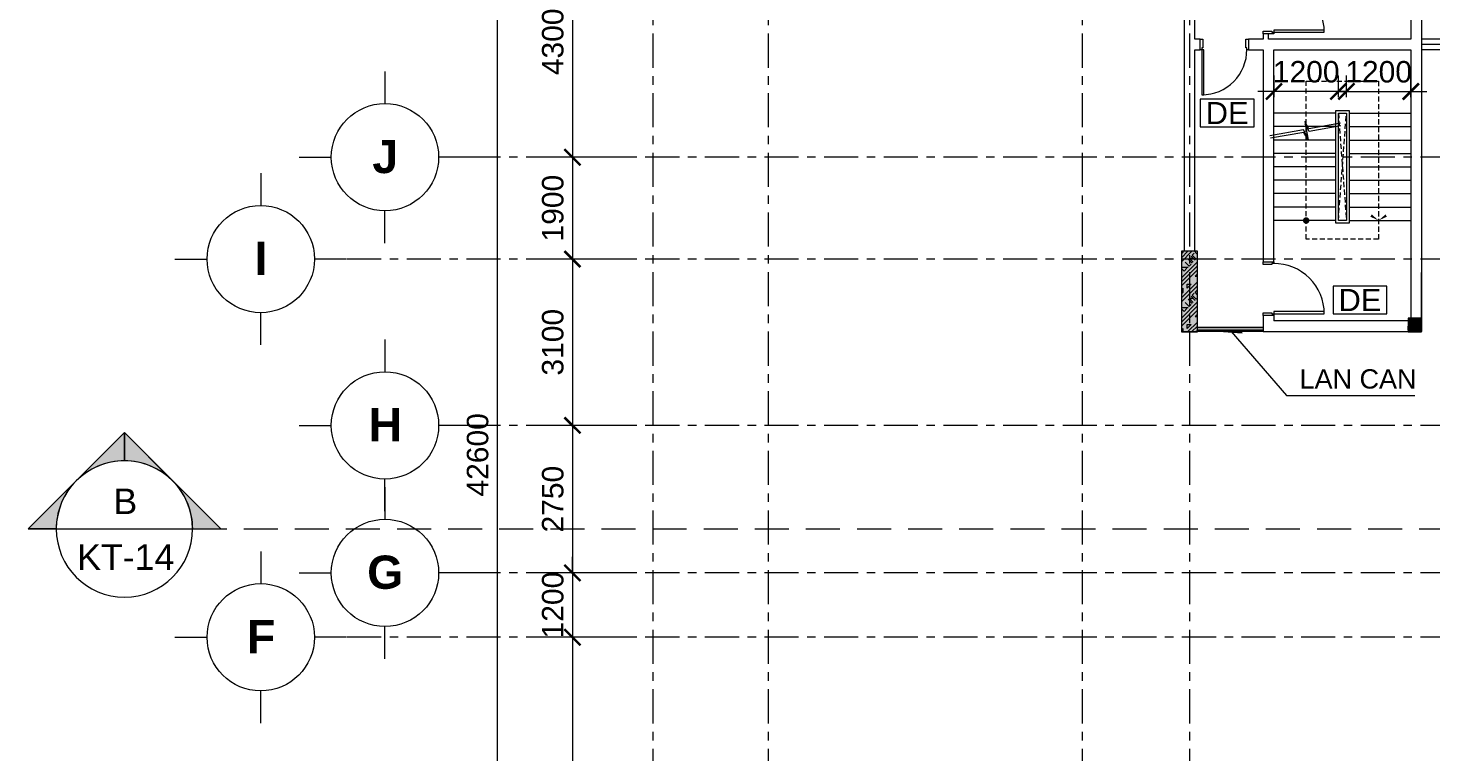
# Model space of a CAD drawing. Header units: millimetres. Extents: x -20144 to 126922, y -42414 to 48263.
# Drawn here: x -20144 to 6019, y 15744 to 29257 of the extents above; entities that cross this region are included whole.
import ezdxf
from ezdxf.enums import TextEntityAlignment as Align

# ---------------------------------------------------------------- set-up
doc = ezdxf.new("R2010")
doc.units = ezdxf.units.MM
for name, pattern in [('Grid Line', [22.225, 12.7, -3.175, 3.175, -3.175]), ('HIDDEN2', [4.7625, 3.175, -1.5875]), ('HIDDENX2', [0.75, 0.5, -0.25])]:
    doc.linetypes.add(name, pattern=pattern)
for name, color, linetype, lineweight in [('CHU', 181, 'Continuous', 5), ('CUA', 31, 'Continuous', 9), ('DIM', 1, 'Continuous', 5), ('G-ANNO-SYMB', 111, 'Continuous', 5), ('HATCH-1', 8, 'Continuous', 5), ('KH', 6, 'Continuous', 5), ('KI-HIEU-1', 151, 'Continuous', 9), ('LC.HA', 8, 'Continuous', 9), ('NET CAT', 3, 'Continuous', 5), ('NET THAY 1', 41, 'Continuous', 5), ('NET-CAT', 3, 'Continuous', 15), ('NET-THAY', 2, 'Continuous', 9), ('NET-THAY-2', 55, 'Continuous', 13), ('TRUC', 225, 'Continuous', 5), ('Y-GHI CHU PCCC$0$Z-CT1-GHI CHU TT$0$KI-HIEU', 6, 'Continuous', 13)]:
    doc.layers.add(name, color=color, linetype=linetype, lineweight=lineweight)
doc.styles.add('Arial', font='arial.ttf', dxfattribs={"height": 700})
doc.styles.add('Arial_4', font='arial.ttf', dxfattribs={"height": 2.5})
doc.styles.add('Arial_B', font='arialbd.ttf', dxfattribs={"height": 3})
doc.styles.add('TA1', font='arial.ttf')
doc.styles.add('Y-GHI CHU PCCC$0$Arial', font='arial.ttf')
doc.dimstyles.new('D_200_KTx2', dxfattribs={"dimtxt": 400, "dimasz": 300, "dimexe": 300, "dimexo": 300, "dimgap": 160, "dimtad": 1, "dimdec": 0, "dimzin": 9, "dimtxsty": 'TA1', "dimblk": 'ARCHTICK', "dimcen": 1, "dimdle": 300, "dimclrd": 256, "dimclre": 256, "dimclrt": 7, "dimadec": 0, "dimazin": 0, "dimtfac": 1, "dimtdec": 0, "dimtix": 1, "dimtmove": 1, "dimatfit": 3, "dimldrblk": 'ARCHTICK', "dimfxl": 0, "dimtolj": 1, "dimtzin": 0, "dimlwd": -1, "dimlwe": -1, "dimarcsym": 0})

# ---------------------------------------------------------------- blocks, each defined once
blk = doc.blocks.new('_ARCHTICK')
at = {"color": 0, "linetype": 'ByBlock', "const_width": 0.15}
blk.add_lwpolyline([(-0.5, -0.5), (0.5, 0.5)], dxfattribs=at)
blk = doc.blocks.new('*D196')
at = {"layer": 'Defpoints', "color": 0, "transparency": 16777216}
for p in [(-8499, 31150), (-9999, 26850), (-8499, 26850)]:
    blk.add_point(p, dxfattribs=at)
at = {"layer": 'DIM', "transparency": 16777216}
for p, q in [((-9999, 31450), (-9999, 26550)), ((-8799, 31150), (-10299, 31150)), ((-8799, 26850), (-10299, 26850))]:
    blk.add_line(p, q, dxfattribs=at)
at = {"layer": 'DIM', "transparency": 16777216, "xscale": 300, "yscale": 300, "zscale": 300}
for p, rotation in [((-9999, 31150), 90), ((-9999, 26850), 270)]:
    blk.add_blockref('_ARCHTICK', p, dxfattribs=dict(at, rotation=rotation))
at = {"layer": 'DIM', "color": 7, "transparency": 16777216, "insert": (-10364, 29000), "char_height": 400, "attachment_point": 5, "rotation": 90, "style": 'TA1'}
blk.add_mtext('\\A1;4300', dxfattribs=at)
blk = doc.blocks.new('*D197')
at = {"layer": 'Defpoints', "color": 0, "transparency": 16777216}
for p in [(-8499, 26850), (-9999, 24950), (-8499, 24950)]:
    blk.add_point(p, dxfattribs=at)
at = {"layer": 'DIM', "transparency": 16777216}
for p, q in [((-9999, 27150), (-9999, 24650)), ((-8799, 26850), (-10299, 26850)), ((-8799, 24950), (-10299, 24950))]:
    blk.add_line(p, q, dxfattribs=at)
at = {"layer": 'DIM', "transparency": 16777216, "xscale": 300, "yscale": 300, "zscale": 300}
for p, rotation in [((-9999, 26850), 90), ((-9999, 24950), 270)]:
    blk.add_blockref('_ARCHTICK', p, dxfattribs=dict(at, rotation=rotation))
at = {"layer": 'DIM', "color": 7, "transparency": 16777216, "insert": (-10364, 25900), "char_height": 400, "attachment_point": 5, "rotation": 90, "style": 'TA1'}
blk.add_mtext('\\A1;1900', dxfattribs=at)
blk = doc.blocks.new('*D198')
at = {"layer": 'Defpoints', "color": 0, "transparency": 16777216}
for p in [(-8499, 24950), (-9999, 21850), (-8499, 21850)]:
    blk.add_point(p, dxfattribs=at)
at = {"layer": 'DIM', "transparency": 16777216}
for p, q in [((-9999, 25250), (-9999, 21550)), ((-8799, 24950), (-10299, 24950)), ((-8799, 21850), (-10299, 21850))]:
    blk.add_line(p, q, dxfattribs=at)
at = {"layer": 'DIM', "transparency": 16777216, "xscale": 300, "yscale": 300, "zscale": 300}
for p, rotation in [((-9999, 24950), 90), ((-9999, 21850), 270)]:
    blk.add_blockref('_ARCHTICK', p, dxfattribs=dict(at, rotation=rotation))
at = {"layer": 'DIM', "color": 7, "transparency": 16777216, "insert": (-10364, 23400), "char_height": 400, "attachment_point": 5, "rotation": 90, "style": 'TA1'}
blk.add_mtext('\\A1;3100', dxfattribs=at)
blk = doc.blocks.new('*D199')
at = {"layer": 'Defpoints', "color": 0, "transparency": 16777216}
for p in [(-8499, 21850), (-9999, 19100), (-8499, 19100)]:
    blk.add_point(p, dxfattribs=at)
at = {"layer": 'DIM', "transparency": 16777216}
for p, q in [((-9999, 22150), (-9999, 18800)), ((-8799, 21850), (-10299, 21850)), ((-8799, 19100), (-10299, 19100))]:
    blk.add_line(p, q, dxfattribs=at)
at = {"layer": 'DIM', "transparency": 16777216, "xscale": 300, "yscale": 300, "zscale": 300}
for p, rotation in [((-9999, 21850), 90), ((-9999, 19100), 270)]:
    blk.add_blockref('_ARCHTICK', p, dxfattribs=dict(at, rotation=rotation))
at = {"layer": 'DIM', "color": 7, "transparency": 16777216, "insert": (-10364, 20475), "char_height": 400, "attachment_point": 5, "rotation": 90, "style": 'TA1'}
blk.add_mtext('\\A1;2750', dxfattribs=at)
blk = doc.blocks.new('*D200')
at = {"layer": 'Defpoints', "color": 0, "transparency": 16777216}
for p in [(-8499, 19100), (-9999, 17900), (-8499, 17900)]:
    blk.add_point(p, dxfattribs=at)
at = {"layer": 'DIM', "transparency": 16777216}
for p, q in [((-9999, 19100), (-9999, 19400)), ((-8799, 19100), (-10299, 19100)), ((-9999, 19100), (-9999, 17900)), ((-8799, 17900), (-10299, 17900)), ((-9999, 17900), (-9999, 17600))]:
    blk.add_line(p, q, dxfattribs=at)
at = {"layer": 'DIM', "transparency": 16777216, "xscale": 300, "yscale": 300, "zscale": 300}
for p, rotation in [((-9999, 19100), 270), ((-9999, 17900), 90)]:
    blk.add_blockref('_ARCHTICK', p, dxfattribs=dict(at, rotation=rotation))
at = {"layer": 'DIM', "color": 7, "transparency": 16777216, "insert": (-10364, 18500), "char_height": 400, "attachment_point": 5, "rotation": 90, "style": 'TA1'}
blk.add_mtext('\\A1;1200', dxfattribs=at)
blk = doc.blocks.new('*D201')
at = {"layer": 'Defpoints', "color": 0, "transparency": 16777216}
for p in [(-8499, 17900), (-9999, 11450), (-8499, 11450)]:
    blk.add_point(p, dxfattribs=at)
at = {"layer": 'DIM', "transparency": 16777216}
for p, q in [((-9999, 18200), (-9999, 11150)), ((-8799, 17900), (-10299, 17900)), ((-8799, 11450), (-10299, 11450))]:
    blk.add_line(p, q, dxfattribs=at)
at = {"layer": 'DIM', "transparency": 16777216, "xscale": 300, "yscale": 300, "zscale": 300}
for p, rotation in [((-9999, 17900), 90), ((-9999, 11450), 270)]:
    blk.add_blockref('_ARCHTICK', p, dxfattribs=dict(at, rotation=rotation))
at = {"layer": 'DIM', "color": 7, "transparency": 16777216, "insert": (-10364, 14675), "char_height": 400, "attachment_point": 5, "rotation": 90, "style": 'TA1'}
blk.add_mtext('\\A1;6450', dxfattribs=at)
blk = doc.blocks.new('*D205')
at = {"layer": 'Defpoints', "color": 0, "transparency": 16777216}
for p in [(-8499, 42600), (-11399, 0), (-8499, 0)]:
    blk.add_point(p, dxfattribs=at)
at = {"layer": 'DIM', "transparency": 16777216}
for p, q in [((-11399, 42900), (-11399, -300)), ((-8799, 42600), (-11699, 42600)), ((-8799, 0), (-11699, 0))]:
    blk.add_line(p, q, dxfattribs=at)
at = {"layer": 'DIM', "transparency": 16777216, "xscale": 300, "yscale": 300, "zscale": 300}
for p, rotation in [((-11399, 42600), 90), ((-11399, 0), 270)]:
    blk.add_blockref('_ARCHTICK', p, dxfattribs=dict(at, rotation=rotation))
at = {"layer": 'DIM', "color": 7, "transparency": 16777216, "insert": (-11764, 21300), "char_height": 400, "attachment_point": 5, "rotation": 90, "style": 'TA1'}
blk.add_mtext('\\A1;42600', dxfattribs=at)
blk = doc.blocks.new('Grid - FamilyAL-KH TRUC-550400-MẶT BẰNG HẦM 2')
at = {"layer": 'KH'}
for p, q in [((0, 7), (0, 4)), ((-8, -1), (-5, -1)), ((8, -1), (5, -1)), ((0, -9), (0, -6))]:
    blk.add_line(p, q, dxfattribs=at)
blk.add_circle((0, -1), 5, dxfattribs=at)
blk = doc.blocks.new('Section - Section Head - Filled-317961-MẶT BẰNG TẦNG 1')
at = {"layer": 'G-ANNO-SYMB'}
h = blk.add_hatch(color=256, dxfattribs=at)
edge = h.paths.add_edge_path(flags=0)
edge.add_line((-10.84, 4.49), (-6.35, 8.98))
edge.add_line((-6.35, 8.98), (-6.35, 6.35))
edge.add_arc((-6.35, 0), 6.35, 90, 135)
h = blk.add_hatch(color=256, dxfattribs=at)
edge = h.paths.add_edge_path(flags=0)
edge.add_arc((-6.35, 0), 6.35, 45, 90)
edge.add_line((-6.35, 6.35), (-6.35, 8.98))
edge.add_line((-6.35, 8.98), (-1.86, 4.49))
h = blk.add_hatch(color=256, dxfattribs=at)
edge = h.paths.add_edge_path(flags=0)
edge.add_arc((-6.35, 0), 6.36, 137.9216, 180)
edge.add_line((-12.71, 0), (-15.33, 0))
edge.add_line((-15.33, 0), (-11.07, 4.26))
h = blk.add_hatch(color=256, dxfattribs=at)
edge = h.paths.add_edge_path(flags=0)
edge.add_line((-1.63, 4.26), (2.63, 0))
edge.add_line((2.63, 0), (0.01, 0))
edge.add_arc((-6.35, 0), 6.36, 0, 42.0784)
for p, q in [((-6.35, 8.98), (-15.33, 0)), ((-6.35, 8.98), (-10.84, 4.49)), ((-6.35, 8.98), (2.63, 0)), ((-6.35, 6.35), (-6.35, 8.98)), ((-1.86, 4.49), (-6.35, 8.98)), ((-6.35, 8.98), (-6.35, 6.35)), ((-11.07, 4.26), (-15.33, 0)), ((2.63, 0), (-1.63, 4.26)), ((-15.33, 0), (-12.71, 0)), ((0.01, 0), (2.63, 0)), ((-12.7, 0), (-15.33, 0)), ((0, 0), (2.63, 0))]:
    blk.add_line(p, q, dxfattribs=at)
for radius, start, end in [(6.35, 360, 180), (6.35, 90, 135), (6.35, 45, 90), (6.36, 137.9216, 180), (6.36, 0, 42.0784), (6.35, 180, 360)]:
    blk.add_arc((-6.35, 0), radius, start, end, dxfattribs=at)
blk = doc.blocks.new('A$C043A1407')
at = {"layer": 'LC.HA'}
h = blk.add_hatch(color=256, dxfattribs=at)
h.dxf.hatch_style = 1
h.paths.add_polyline_path([(-21400, 7047), (-21100, 7047), (-21100, 8547), (-21400, 8547)])
h = blk.add_hatch(color=256, dxfattribs=at)
h.dxf.hatch_style = 1
h.paths.add_polyline_path([(-16925, 7297), (-17175, 7297), (-17175, 7047), (-16925, 7047)])
at = {"ltscale": 1000}
for points in [[(-21400, 7047), (-21100, 7047), (-21100, 8547), (-21400, 8547)], [(-16925, 7297), (-17175, 7297), (-17175, 7047), (-16925, 7047)]]:
    blk.add_lwpolyline(points, close=True, dxfattribs=at)
blk = doc.blocks.new('CUA 1 CANH MO - 2 - Type 1-1152486-MẶT BẰNG TẦNG 2')
at = {"layer": 'CUA', "lineweight": 5}
for p, q in [((-349, -102), (-349, 98)), ((-349, 98), (-299, 98)), ((-299, 98), (-299, -61)), ((501, 98), (551, 98)), ((501, -61), (501, 98)), ((551, 98), (551, -102)), ((-319, -102), (-349, -102)), ((-319, -61), (-319, -102)), ((-299, -61), (-319, -61)), ((521, -61), (501, -61)), ((521, -102), (521, -61)), ((551, -102), (521, -102))]:
    blk.add_line(p, q, dxfattribs=at)
at = {"layer": 'CUA'}
for p, q in [((-278, -102), (-318, -102)), ((-318, -102), (-318, -940)), ((-278, -940), (-278, -102)), ((-318, -940), (-278, -940))]:
    blk.add_line(p, q, dxfattribs=at)
at = {"layer": 'CUA', "lineweight": 5}
blk.add_arc((-318, -102), 838, 270, 0.5, dxfattribs=at)
blk = doc.blocks.new('CUA 1 CANH MO - 2 - Type 1000-1152409-MẶT BẰNG TẦNG 2')
at = {"layer": 'CUA', "lineweight": 5}
for p, q in [((-399, -102), (-399, 98)), ((-399, 98), (-349, 98)), ((-349, 98), (-349, -61)), ((551, 98), (601, 98)), ((551, -61), (551, 98)), ((601, 98), (601, -102)), ((-369, -102), (-399, -102)), ((-369, -61), (-369, -102)), ((-349, -61), (-369, -61)), ((571, -61), (551, -61)), ((571, -102), (571, -61)), ((601, -102), (571, -102))]:
    blk.add_line(p, q, dxfattribs=at)
at = {"layer": 'CUA'}
for p, q in [((-328, -102), (-368, -102)), ((-368, -102), (-368, -1040)), ((-328, -1040), (-328, -102)), ((-368, -1040), (-328, -1040))]:
    blk.add_line(p, q, dxfattribs=at)
at = {"layer": 'CUA', "lineweight": 5}
blk.add_arc((-368, -102), 938, 270, 0.5, dxfattribs=at)
blk = doc.blocks.new('*U288')
for points in [[(-648, 50), (-50, 50), (0, -100), (0, 200), (50, 50), (685, 50)], [(-648, 0), (-50, 0), (0, -150), (0, 150), (50, 0), (685, 0)]]:
    blk.add_lwpolyline(points)
blk = doc.blocks.new('*D289')
at = {"layer": 'Defpoints', "color": 0, "transparency": 16777216}
for p in [(3076, 28075), (3076, 27670), (4276, 27670)]:
    blk.add_point(p, dxfattribs=at)
at = {"layer": 'DIM', "transparency": 16777216}
for p, q in [((3076, 27970), (3076, 28375)), ((4276, 27970), (4276, 28375)), ((3076, 28075), (2776, 28075)), ((4276, 28075), (3076, 28075)), ((4276, 28075), (4576, 28075))]:
    blk.add_line(p, q, dxfattribs=at)
at = {"layer": 'DIM', "transparency": 16777216, "xscale": 300, "yscale": 300, "zscale": 300}
blk.add_blockref('_ARCHTICK', (3076, 28075), dxfattribs=at)
at = {"layer": 'DIM', "transparency": 16777216, "xscale": 300, "yscale": 300, "zscale": 300, "rotation": 180}
blk.add_blockref('_ARCHTICK', (4276, 28075), dxfattribs=at)
at = {"layer": 'DIM', "color": 7, "transparency": 16777216, "insert": (3676, 28440), "char_height": 400, "attachment_point": 5, "style": 'TA1'}
blk.add_mtext('\\A1;1200', dxfattribs=at)
blk = doc.blocks.new('*D290')
at = {"layer": 'Defpoints', "color": 0, "transparency": 16777216}
for p in [(5626, 28075), (4426, 27670), (5626, 27670)]:
    blk.add_point(p, dxfattribs=at)
at = {"layer": 'DIM', "transparency": 16777216}
for p, q in [((4426, 27970), (4426, 28375)), ((5626, 27970), (5626, 28375)), ((4426, 28075), (4126, 28075)), ((4426, 28075), (5626, 28075)), ((5626, 28075), (5926, 28075))]:
    blk.add_line(p, q, dxfattribs=at)
at = {"layer": 'DIM', "transparency": 16777216, "xscale": 300, "yscale": 300, "zscale": 300}
blk.add_blockref('_ARCHTICK', (4426, 28075), dxfattribs=at)
at = {"layer": 'DIM', "transparency": 16777216, "xscale": 300, "yscale": 300, "zscale": 300, "rotation": 180}
blk.add_blockref('_ARCHTICK', (5626, 28075), dxfattribs=at)
at = {"layer": 'DIM', "color": 7, "transparency": 16777216, "insert": (5026, 28440), "char_height": 400, "attachment_point": 5, "style": 'TA1'}
blk.add_mtext('\\A1;1200', dxfattribs=at)
blk = doc.blocks.new('Y-GHI CHU PCCC$0$A$C53D4240F')
at = {"color": 8, "ltscale": 30}
blk.add_lwpolyline([(-267, -138), (267, -138), (267, 137), (-267, 137)], close=True, dxfattribs=at)
at = {"color": 8, "style": 'Y-GHI CHU PCCC$0$Arial'}
blk.add_text('DE', height=220, dxfattribs=at).set_placement((0, 0), align=Align.MIDDLE_CENTER)

msp = doc.modelspace()

# ---------------------------------------------------------------- hatches: boundary and pattern name
at = {"layer": 'LC.HA'}
h = msp.add_hatch(dxfattribs=at)
h.set_pattern_fill('AL-BETONG', color=256, scale=2)
h.set_pattern_definition([(45, (-140368.4, -22693.9), (-374.9964, 374.9964), []), (45, (-140293.4, -22693.9), (-374.9964, 374.9964), []), (45, (-140443.4, -22693.9), (-374.9964, 374.9964), []), (45, (-140068.4, -22693.9), (-374.9964, 374.9964), []), (45, (-139993.4, -22693.9), (-374.9964, 374.9964), []), (0, (-140143.4, -22618.9), (0, 750), [75, -675]), (0, (-140068.4, -22543.9), (0, 750), [75, -675]), (45, (-140143.4, -22618.9), (0, 749.9928), [106.05, -954.6]), (45, (-140068.4, -22618.9), (0, 749.9928), [106.05, -954.6]), (0, (-140143.4, -22618.9), (0, 750), [75, -675]), (90, (-140518.4, -22618.9), (-750, 5e-14), [75, -675]), (90, (-140443.4, -22618.9), (-750, 5e-14), [150, -600]), (45, (-140518.4, -22543.9), (0, 749.9928), [106.05, -954.6]), (90, (-139843.4, -22393.9), (-750, 5e-14), [75, -675]), (0, (-139918.4, -22393.9), (0, 750), [75, -675]), (45, (-139918.4, -22393.9), (0, 749.9928), [106.05, -954.6]), (0, (-139768.4, -22618.9), (0, 750), [75, -675]), (0, (-139768.4, -22243.9), (0, 750), [75, -675]), (90, (-139618.4, -22168.9), (-750, 5e-14), [75, -675]), (45, (-139768.4, -22243.9), (0, 749.9928), [212.1, -848.55]), (45, (-139693.4, -22243.9), (0, 749.9928), [106.05, -954.6]), (45, (-139543.4, -22093.9), (0, 749.9928), [106.05, -954.6]), (0, (-139543.4, -22018.9), (0, 750), [75, -675]), (90, (-139543.4, -22093.9), (-750, 5e-14), [75, -675]), (0, (-140068.4, -22093.9), (0, 750), [75, -675]), (0, (-139918.4, -22018.9), (0, 750), [75, -675]), (90, (-139993.4, -22093.9), (-750, 5e-14), [75, -675]), (90, (-139918.4, -22093.9), (-750, 5e-14), [75, -675]), (45, (-140068.4, -22093.9), (0, 749.9928), [106.05, -954.6]), (45, (-139918.4, -22093.9), (0, 749.9928), [106.05, -954.6]), (135, (-140349.7, -22524.8), (-749.9928, 6e-14), [106.05, -954.6]), (135, (-140255.9, -22431.4), (-749.9928, 6e-14), [106.05, -954.6]), (135, (-140199.64, -22375.17), (-749.9928, 6e-14), [106.05, -954.6]), (135, (-140180.9, -22356.4), (-749.9928, 6e-14), [106.05, -954.6]), (135, (-140143.4, -22318.9), (-749.9928, 6e-14), [106.05, -954.6]), (135, (-140124.64, -22300.17), (-749.9928, 6e-14), [106.05, -954.6]), (135, (-140068.4, -22243.9), (-749.9928, 6e-14), [106.05, -954.6]), (135, (-140030.9, -22206.4), (-749.9928, 6e-14), [106.05, -954.6]), (45, (-140349.7, -22524.8), (0, 749.9928), [75, -985.65]), (45, (-140255.9, -22431.4), (0, 749.9928), [53.04, -1007.61]), (45, (-140124.64, -22300.17), (0, 749.9928), [53.04, -1007.61]), (45, (-140199.64, -22225.17), (0, 749.9928), [53.04, -1007.61]), (45, (-140068.4, -22243.9), (0, 749.9928), [53.04, -1007.61]), (45, (-140143.4, -22168.9), (0, 749.9928), [53.04, -1007.61]), (0, (-140424.3, -22450.2), (0, 750), [149.64, -600.36]), (0, (-140255.9, -22281.4), (0, 750), [75, -675])])
h.paths.add_polyline_path([(1350.3, 23597.2), (1650.3, 23597.2), (1650.3, 25097.2), (1350.3, 25097.2)])
h = msp.add_hatch(dxfattribs=at)
h.set_pattern_fill('AL-BETONG', color=256, scale=2, angle=90)
h.set_pattern_definition([(135, (5500.3, 22422.16), (-375, -375), []), (135, (5500.3, 22497.16), (-375, -375), []), (135, (5500.3, 22347.16), (-375, -375), []), (135, (5500.3, 22722.16), (-375, -375), []), (135, (5500.3, 22797.16), (-375, -375), []), (90, (5425.3, 22647.16), (-750, 5e-14), [75, -675]), (90, (5350.3, 22722.16), (-750, 5e-14), [75, -675]), (135, (5425.3, 22647.16), (-750, 5e-14), [106.05, -954.6]), (135, (5425.3, 22722.16), (-750, 5e-14), [106.05, -954.6]), (90, (5425.3, 22647.16), (-750, 5e-14), [75, -675]), (180, (5425.3, 22272.16), (-9e-14, -750), [75, -675]), (180, (5425.3, 22347.16), (-9e-14, -750), [150, -600]), (135, (5350.3, 22272.16), (-750, 5e-14), [106.05, -954.6]), (180, (5200.3, 22947.16), (-9e-14, -750), [75, -675]), (90, (5200.3, 22872.16), (-750, 5e-14), [75, -675]), (135, (5200.3, 22872.16), (-750, 5e-14), [106.05, -954.6]), (90, (5425.3, 23022.16), (-750, 5e-14), [75, -675]), (90, (5050.3, 23022.16), (-750, 5e-14), [75, -675]), (180, (4975.3, 23172.16), (-9e-14, -750), [75, -675]), (135, (5050.3, 23022.16), (-750, 5e-14), [212.1, -848.55]), (135, (5050.3, 23097.16), (-750, 5e-14), [106.05, -954.6]), (135, (4900.3, 23247.16), (-750, 5e-14), [106.05, -954.6]), (90, (4825.3, 23247.16), (-750, 5e-14), [75, -675]), (180, (4900.3, 23247.16), (-9e-14, -750), [75, -675]), (90, (4900.3, 22722.16), (-750, 5e-14), [75, -675]), (90, (4825.3, 22872.16), (-750, 5e-14), [75, -675]), (180, (4900.3, 22797.16), (-9e-14, -750), [75, -675]), (180, (4900.3, 22872.16), (-9e-14, -750), [75, -675]), (135, (4900.3, 22722.16), (-750, 5e-14), [106.05, -954.6]), (135, (4900.3, 22872.16), (-750, 5e-14), [106.05, -954.6]), (225, (5331.2, 22440.85), (-1e-13, -750), [106.05, -954.6]), (225, (5237.8, 22534.66), (-1e-13, -750), [106.05, -954.6]), (225, (5181.54, 22590.9), (-1e-13, -750), [106.05, -954.6]), (225, (5162.8, 22609.66), (-1e-13, -750), [106.05, -954.6]), (225, (5125.3, 22647.16), (-1e-13, -750), [106.05, -954.6]), (225, (5106.54, 22665.9), (-1e-13, -750), [106.05, -954.6]), (225, (5050.3, 22722.16), (-1e-13, -750), [106.05, -954.6]), (225, (5012.8, 22759.66), (-1e-13, -750), [106.05, -954.6]), (135, (5331.2, 22440.85), (-750, 5e-14), [75, -985.65]), (135, (5237.8, 22534.66), (-750, 5e-14), [53.04, -1007.6]), (135, (5106.54, 22665.9), (-750, 5e-14), [53.04, -1007.6]), (135, (5031.54, 22590.9), (-750, 5e-14), [53.04, -1007.6]), (135, (5050.3, 22722.16), (-750, 5e-14), [53.04, -1007.6]), (135, (4975.3, 22647.16), (-750, 5e-14), [53.04, -1007.6]), (90, (5256.6, 22366.2), (-750, 5e-14), [149.64, -600.36]), (90, (5087.8, 22534.66), (-750, 5e-14), [75, -675])])
h.paths.add_polyline_path([(5825.3, 23847.2), (5575.3, 23847.2), (5575.3, 23597.2), (5825.3, 23597.2)])

# ---------------------------------------------------------------- linework, layer by layer
at = {"layer": 'G-ANNO-SYMB'}
msp.add_line((-19617.5, 19919), (-17077.5, 19919), dxfattribs=at)
at = {"layer": 'HATCH-1', "linetype": 'HIDDEN2', "ltscale": 30}
for p, q in [((4275.5, 27669.9), (4425.5, 25669.9)), ((4275.5, 25669.9), (4425.5, 27669.9))]:
    msp.add_line(p, q, dxfattribs=at)
msp.add_lwpolyline([(3675.5, 28269.9), (5025.5, 28269.9), (5025.5, 25319.9), (3675.5, 25319.9)], close=True, dxfattribs=at)
at = {"layer": 'HATCH-1', "linetype": 'HIDDENX2', "ltscale": 100, "const_width": 60}
msp.add_lwpolyline([(3645.5, 25669.9, -1), (3705.5, 25669.9, -1)], format="xyb", close=True, dxfattribs=at)
at = {"layer": 'HATCH-1'}
msp.add_lwpolyline([(5166.9, 25761.4, 50, 0, 0), (5025.5, 25669.9, 0, 50, 0), (4884.1, 25761.4, 50, 50, 0)], format="xyseb", dxfattribs=at)
at = {"layer": 'KI-HIEU-1', "linetype": 'HIDDEN2', "ltscale": 200}
msp.add_line((-17077.5, 19919), (42526.6, 19919), dxfattribs=at)
at = {"layer": 'NET THAY 1'}
for p, q in [((1650.3, 23674.9), (2875.5, 23674.9)), ((2875.5, 23674.9), (1650.3, 23674.9)), ((2875.5, 23624.9), (1650.3, 23624.9)), ((2875.5, 23624.9), (1650.3, 23624.9)), ((2875.5, 23599.9), (1650.3, 23599.9))]:
    msp.add_line(p, q, dxfattribs=at)
at = {"layer": 'NET-CAT'}
for p, q in [((1400.5, 31299.9), (1400.5, 25097.2)), ((1600.5, 29049.9), (1600.5, 31299.9)), ((5825.3, 31299.9), (5825.3, 23599.9)), ((5625.5, 30439.9), (5625.5, 29049.9)), ((1700.7, 29049.9), (1600.5, 29049.9)), ((1700.7, 28849.9), (1700.7, 29049.9)), ((2875.5, 29049.9), (2600.7, 29049.9)), ((2600.7, 29049.9), (2600.7, 28849.9)), ((2975.5, 29150), (2875.5, 29150)), ((2875.5, 29150), (2875.5, 29049.9)), ((2975.5, 29049.9), (2975.5, 29150)), ((5625.5, 29049.9), (2975.5, 29049.9)), ((1600.5, 25097.2), (1600.5, 28849.9)), ((1600.5, 28849.9), (1700.7, 28849.9)), ((2600.7, 28849.9), (2875.5, 28849.9)), ((2875.5, 28849.9), (2875.5, 24899.9)), ((3075.5, 28849.9), (5625.5, 28849.9)), ((3075.5, 24899.9), (3075.5, 28849.9)), ((5625.5, 28849.9), (5625.5, 23799.9)), ((2875.5, 24899.9), (3075.5, 24899.9)), ((2875.5, 23899.9), (2875.5, 23599.9)), ((3075.5, 23899.9), (2875.5, 23899.9)), ((3075.5, 23899.9), (3075.5, 23799.9)), ((2875.5, 23599.9), (5825.5, 23599.9)), ((5625.5, 23799.9), (3075.5, 23799.9))]:
    msp.add_line(p, q, dxfattribs=at)
for points in [[(1350.3, 23597.2), (1650.3, 23597.2), (1650.3, 25097.2), (1350.3, 25097.2)], [(5825.3, 23847.2), (5575.3, 23847.2), (5575.3, 23597.2), (5825.3, 23597.2)]]:
    msp.add_lwpolyline(points, close=True, dxfattribs=at)
at = {"layer": 'NET-THAY'}
msp.add_line((5825.5, 23699.9), (5825.5, 24699.9), dxfattribs=at)
at = {"layer": 'NET-THAY', "color": 7}
msp.add_line((1650.3, 23679.9), (2875.5, 23679.9), dxfattribs=at)
at = {"layer": 'NET-THAY', "lineweight": 9, "elevation": 0}
for points in [[(10550.3, 29050.1), (5825.3, 29050.1)], [(10650.3, 28950.1), (5825.3, 28950.1)], [(10750.3, 28850.1), (5825.3, 28850.1)]]:
    msp.add_lwpolyline(points, dxfattribs=at)
at = {"layer": 'NET-THAY'}
for points in [[(4225.5, 27719.9), (4475.5, 27719.9), (4475.5, 25619.9), (4225.5, 25619.9)], [(4275.5, 27669.9), (4425.5, 27669.9), (4425.5, 25669.9), (4275.5, 25669.9)]]:
    msp.add_lwpolyline(points, close=True, dxfattribs=at)
at = {"layer": 'NET-THAY-2'}
for p, q in [((4225.5, 27669.9), (3075.5, 27669.9)), ((4475.5, 27669.9), (5625.5, 27669.9)), ((4225.5, 27419.9), (3075.5, 27419.9)), ((4475.5, 27419.9), (5625.5, 27419.9)), ((4225.5, 27169.9), (3075.5, 27169.9)), ((4475.5, 27169.9), (5625.5, 27169.9)), ((4225.5, 26919.9), (3075.5, 26919.9)), ((4475.5, 26919.9), (5625.5, 26919.9)), ((4225.5, 26669.9), (3075.5, 26669.9)), ((4475.5, 26669.9), (5625.5, 26669.9)), ((4225.5, 26419.9), (3075.5, 26419.9)), ((4225.5, 26169.9), (3075.5, 26169.9)), ((4475.5, 26419.9), (5625.5, 26419.9)), ((4475.5, 26169.9), (5625.5, 26169.9)), ((4225.5, 25919.9), (3075.5, 25919.9)), ((4475.5, 25919.9), (5625.5, 25919.9)), ((4225.5, 25669.9), (3075.5, 25669.9)), ((4475.5, 25669.9), (5625.5, 25669.9))]:
    msp.add_line(p, q, dxfattribs=at)
at = {"layer": 'TRUC', "linetype": 'Grid Line', "ltscale": 50}
for p, q in [((-8499.5, 43599.9), (-8499.5, -4500.1)), ((-6349.5, 43599.9), (-6349.5, -7167.6)), ((-499.5, 43599.9), (-499.5, -4500.1)), ((1500.5, 43599.9), (1500.5, -7167.6)), ((42000.5, 26849.9), (-12092.4, 26849.9)), ((42000.5, 24949.9), (-14407, 24949.9)), ((42000.5, 21849.9), (-12092.4, 21849.9)), ((42000.5, 19099.9), (-12092.4, 19099.9)), ((42000.5, 17899.9), (-14407, 17899.9))]:
    msp.add_line(p, q, dxfattribs=at)

# ---------------------------------------------------------------- block references
at = {"lineweight": 5, "xscale": 200.0000000000002, "yscale": 200.0000000000002, "zscale": 200.0000000000002, "rotation": 90}
for p in [(-13692.4, 26849.9), (-16007, 24949.9), (-13692.4, 21849.9), (-13692.4, 19099.9), (-16007, 17899.9)]:
    msp.add_blockref('Grid - FamilyAL-KH TRUC-550400-MẶT BẰNG HẦM 2', p, dxfattribs=at)
at = {"layer": 'CUA', "rotation": 90}
for p in [(2973.3, 29548.6), (2973.3, 24298.5)]:
    msp.add_blockref('CUA 1 CANH MO - 2 - Type 1000-1152409-MẶT BẰNG TẦNG 2', p, dxfattribs=at)
at = {"layer": 'CUA'}
msp.add_blockref('CUA 1 CANH MO - 2 - Type 1-1152486-MẶT BẰNG TẦNG 2', (2049.2, 28952.2), dxfattribs=at)
at = {"layer": 'G-ANNO-SYMB', "xscale": 199.9999999999999, "yscale": 199.9999999999999, "zscale": 199.9999999999999}
msp.add_blockref('Section - Section Head - Filled-317961-MẶT BẰNG TẦNG 1', (-17077.5, 19919), dxfattribs=at)
at = {"layer": 'HATCH-1', "rotation": 189.9999999999998}
msp.add_blockref('*U288', (3675.5, 27369.9), dxfattribs=at)
at = {"layer": 'NET CAT'}
msp.add_blockref('A$C043A1407', (22750.3, 16550), dxfattribs=at)
at = {"layer": 'Y-GHI CHU PCCC$0$Z-CT1-GHI CHU TT$0$KI-HIEU', "color": 8, "xscale": 1.875, "yscale": 1.875, "zscale": 1.875}
for p in [(2202.8, 27672.3), (4677.9, 24186.5)]:
    msp.add_blockref('Y-GHI CHU PCCC$0$A$C53D4240F', p, dxfattribs=at)

# ---------------------------------------------------------------- texts
at = {"layer": 'CHU', "insert": (3552.1, 22896.2), "char_height": 360, "width": 2291.577, "attachment_point": 1, "line_spacing_factor": 0.936439, "style": 'Arial_4'}
msp.add_mtext('\\pt2540,5080,7620,10160,12700,15240,17780,20320,22860,25400,27940,30480,33020,35560,38100,40640,43180,45720,48260,50800,53340,55880,58420,60960,63500,66040,68580,71120,73660,76200,78740,81280;LAN CAN', dxfattribs=at)
at = {"layer": 'G-ANNO-SYMB', "attachment_point": 2, "line_spacing_factor": 0.941778, "style": 'Arial'}
for s, insert, char_height, width in [('B', (-18331.2, 20672.3), 476.2, 443.133), ('KT-14', (-18323.2, 19633.2), 476.25, 2240.682)]:
    msp.add_mtext(s, dxfattribs=dict(at, insert=insert, char_height=char_height, width=width))
at = {"layer": 'KH', "char_height": 619.048, "attachment_point": 2, "line_spacing_factor": 0.941778, "style": 'Arial_B'}
for s, insert, width in [('\\fArial|b1|i0|c0|p34|;J', (-13487.2, 27172.4), 558.244), ('\\fArial|b1|i0|c0|p34|;I', (-15801.9, 25272.4), 279.122), ('\\fArial|b1|i0|c0|p34|;H', (-13487.2, 22172.4), 727.186), ('\\fArial|b1|i0|c0|p34|;G', (-13487.2, 19422.4), 785.949), ('\\fArial|b1|i0|c0|p34|;F', (-15801.9, 18222.4), 617.007)]:
    msp.add_mtext(s, dxfattribs=dict(at, insert=insert, width=width))

# ---------------------------------------------------------------- dimensions: what is measured, and where the dimension line sits
at = {"layer": 'DIM'}
for base, p1, p2, picture, middle in [((-11399.5, -0.1), (-8499.5, 42599.9), (-8499.5, -0.1), '*D205', (-11763.7, 21299.9)), ((-9999.5, 26849.9), (-8499.5, 31149.9), (-8499.5, 26849.9), '*D196', (-10363.8, 28999.9)), ((-9999.5, 24949.9), (-8499.5, 26849.9), (-8499.5, 24949.9), '*D197', (-10363.7, 25899.9)), ((-9999.5, 21849.9), (-8499.5, 24949.9), (-8499.5, 21849.9), '*D198', (-10363.8, 23399.9)), ((-9999.5, 19099.9), (-8499.5, 21849.9), (-8499.5, 19099.9), '*D199', (-10363.7, 20474.9)), ((-9999.5, 17899.9), (-8499.5, 19099.9), (-8499.5, 17899.9), '*D200', (-10363.7, 18499.9)), ((-9999.5, 11449.9), (-8499.5, 17899.9), (-8499.5, 11449.9), '*D201', (-10363.7, 14674.9))]:
    dim = msp.add_linear_dim(base=base, p1=p1, p2=p2, angle=90, dimstyle='D_200_KTx2', dxfattribs=at)
    dim.commit()
    dim.dimension.update_dxf_attribs({"geometry": picture, "text_midpoint": middle})
for base, p1, p2, picture, middle in [((3075.5, 28075.5), (4275.5, 27669.9), (3075.5, 27669.9), '*D289', (3675.5, 28439.7)), ((5625.5, 28075.5), (4425.5, 27669.9), (5625.5, 27669.9), '*D290', (5025.5, 28439.7))]:
    dim = msp.add_linear_dim(base=base, p1=p1, p2=p2, dimstyle='D_200_KTx2', dxfattribs=at)
    dim.commit()
    dim.dimension.update_dxf_attribs({"geometry": picture, "text_midpoint": middle})

# ---------------------------------------------------------------- leaders
at = {"layer": 'CHU'}
msp.add_leader([(2275.5, 23599.9), (3310.2, 22406.7), (5700.8, 22406.7)], dimstyle='D_200_KTx2', override={"dimgap": 160, "dimtad": 0, "dimarcsym": 2}, dxfattribs=at)

doc.saveas('drawing.dxf')
